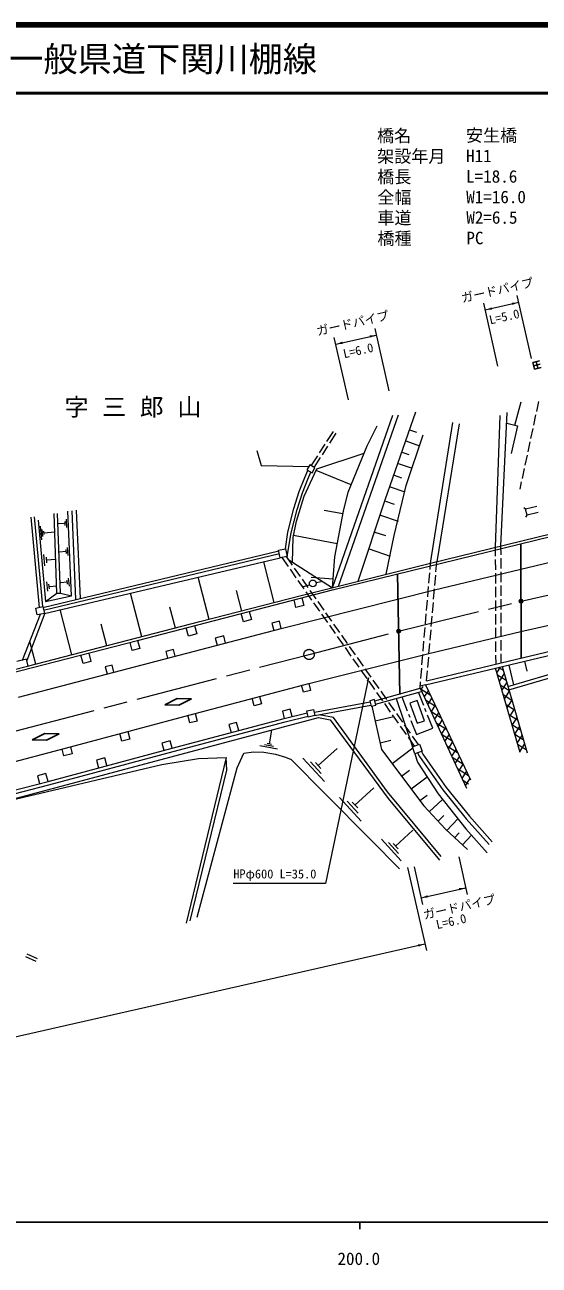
# Model space of a CAD drawing. Units: millimetres, scale not verified. Extents: x 40000 to 680000, y 20000 to 380000.
# Drawn here: x 219022 to 294214, y 198715 to 380000 of the extents above; entities that cross this region are included whole.
import ezdxf
from ezdxf.enums import TextEntityAlignment as Align

# ---------------------------------------------------------------- set-up
doc = ezdxf.new("R2010")
doc.units = ezdxf.units.MM
doc.header["$LTSCALE"] = 1000
doc.header["$PDMODE"] = 32
doc.header["$PDSIZE"] = 500
doc.linetypes.add('CHAIN', pattern=[18.5, 12, -1.5, 3.5, -1.5])
for name, color, linetype, lineweight in [('M-BMK', 2, 'CHAIN', 13), ('M-BMK-ROW', 30, 'Continuous', 25), ('M-STR-HTXT', 7, 'Continuous', 13), ('M-STR-STR1', 1, 'Continuous', 25), ('M-STR-STRC', 7, 'Continuous', 25), ('M-TTL', 2, 'Continuous', 140), ('M-TTL-BAND', 7, 'Continuous', 25), ('M-TTL-LINE', 7, 'Continuous', 50), ('M-WORK', 1, 'Continuous', 13)]:
    doc.layers.add(name, color=color, linetype=linetype, lineweight=lineweight)
for name, color, linetype in [('M-BMK-HTXT', 7, 'Continuous'), ('M-OTRS', 6, 'Continuous'), ('M-TTL-TXT', 7, 'Continuous')]:
    doc.layers.add(name, color=color, linetype=linetype)
doc.styles.add('ＭＳ ゴシック', font='')
doc.styles.get('ＭＳ ゴシック').set_extended_font_data('MS Gothic')

# ---------------------------------------------------------------- blocks, each defined once
blk = doc.blocks.new('filled_arrow')
at = {"color": 0, "linetype": 'Continuous', "lineweight": -2}
blk.add_solid([(7.5, 1.25), (0, 0), (7.5, -1.25)], dxfattribs=at)
blk = doc.blocks.new('open_arrow')
at = {"color": 0, "linetype": 'Continuous', "lineweight": -2}
blk.add_lwpolyline([(7.5, 1.25), (0, 0), (7.5, -1.25)], dxfattribs=at)

msp = doc.modelspace()

# ---------------------------------------------------------------- hatches: boundary and pattern name
at = {"layer": 'M-WORK'}
h = msp.add_hatch(dxfattribs=at)
h.set_pattern_fill('USER', color=256, style=0, pattern_type=2)
h.set_pattern_definition([(57.783, (288758, 284588), (-846.03, 533.13), []), (147.783, (288758, 284588), (-533.13, -846.03), [])])
h.paths.add_polyline_path([(287821, 285961), (291417, 273646), (292444, 273578), (288786, 286192)])
h = msp.add_hatch(dxfattribs=at)
h.set_pattern_fill('USER', color=256, style=0, pattern_type=2)
h.set_pattern_definition([(57.783, (278142, 280991), (-846.03, 533.13), []), (147.783, (278142, 280991), (-533.13, -846.03), [])])
h.paths.add_polyline_path([(277605, 283518), (284165, 269654), (283606, 268454), (276792, 283045)])

# ---------------------------------------------------------------- linework, layer by layer
at = {"layer": 'M-BMK'}
for p, q in [((291555, 295766), (302619, 298282)), ((273670, 291377), (291555, 295766)), ((260577, 287976), (273670, 291377)), ((163827, 262816), (260577, 287976))]:
    msp.add_line(p, q, dxfattribs=at)
msp.add_circle((260577, 287976), 750, dxfattribs=at)
at = {"layer": 'M-BMK-ROW'}
for p, q in [((294266, 330885), (293291, 330664)), ((293291, 330664), (293512, 329688)), ((294377, 330397), (293402, 330176)), ((294000, 329799), (293779, 330774)), ((293512, 329688), (294488, 329910))]:
    msp.add_line(p, q, dxfattribs=at)
at = {"layer": 'M-OTRS'}
for p in [(291555, 295766), (273670, 291377)]:
    msp.add_point(p, dxfattribs=at)
at = {"layer": 'M-STR-HTXT'}
for p, q in [((288184, 330125), (286102, 339302)), ((286323, 338327), (291225, 339439)), ((293086, 331237), (291004, 340414)), ((272284, 326518), (270215, 335637)), ((266322, 325165), (264253, 334284)), ((264474, 333309), (270436, 334662)), ((282461, 258404), (283708, 252910)), ((274979, 256835), (277735, 244688)), ((275914, 256919), (277161, 251424)), ((276940, 252399), (283487, 253885)), ((110839, 207848), (277513, 245663))]:
    msp.add_line(p, q, dxfattribs=at)
msp.add_lwpolyline([(269253, 284559), (263000, 254500), (249500, 254500)], dxfattribs=at)
at = {"layer": 'M-STR-STR1'}
for p, q in [((291509, 304094), (291600, 287420)), ((273866, 282122), (273493, 299752))]:
    msp.add_line(p, q, dxfattribs=at)
at = {"layer": 'M-STR-STRC'}
for p, q in [((239472, 280609), (241312, 281539)), ((241312, 281539), (243373, 281494)), ((243373, 281494), (241533, 280564)), ((241533, 280564), (239472, 280609)), ((220120, 275481), (221960, 276411)), ((221960, 276411), (224021, 276366)), ((224021, 276366), (222181, 275436)), ((222181, 275436), (220120, 275481))]:
    msp.add_line(p, q, dxfattribs=at)
at = {"layer": 'M-TTL'}
msp.add_line((680000, 380000), (40000, 380000), dxfattribs=at)
at = {"layer": 'M-TTL-BAND'}
for p, q in [((40000, 205000), (579000, 205000)), ((268000, 205000), (268000, 204000))]:
    msp.add_line(p, q, dxfattribs=at)
at = {"layer": 'M-TTL-LINE'}
msp.add_line((40000, 370000), (680000, 370000), dxfattribs=at)
at = {"layer": 'M-WORK'}
for p, q in [((290670, 321479), (291559, 324890)), ((293847, 323462), (294161, 324929)), ((264017, 297728), (272797, 322949)), ((264873, 297943), (273639, 322997)), ((271709, 310563), (276160, 323456)), ((287841, 303645), (288498, 322897)), ((288630, 303838), (289548, 323321)), ((293428, 321507), (293742, 322973)), ((269082, 318474), (270549, 321401)), ((278334, 301319), (281602, 321876)), ((282533, 321705), (279250, 301508)), ((289474, 321755), (291059, 321389)), ((291059, 321389), (290092, 317357)), ((293009, 319551), (293323, 321018)), ((263189, 319123), (264128, 320580)), ((263610, 318852), (264548, 320309)), ((274695, 319178), (276729, 318490)), ((274792, 312673), (277262, 320090)), ((275245, 320805), (276262, 320461)), ((292590, 317595), (292905, 319062)), ((252963, 317791), (253575, 315574)), ((261723, 315107), (268642, 317401)), ((262106, 317442), (262918, 318703)), ((262526, 317171), (263339, 318432)), ((266303, 311697), (269082, 318474)), ((274140, 317538), (275165, 317192)), ((253575, 315574), (260531, 315460)), ((260665, 315696), (260244, 314953)), ((261426, 315265), (260665, 315696)), ((260896, 315565), (261835, 317022)), ((261317, 315294), (262255, 316751)), ((273586, 315898), (275635, 315205)), ((292171, 315640), (292486, 317107)), ((259118, 311768), (259947, 313814)), ((259947, 313814), (260411, 314858)), ((260244, 314953), (261005, 314521)), ((260407, 313618), (260848, 314610)), ((260721, 313022), (261723, 315107)), ((261005, 314521), (261426, 315265)), ((266745, 312775), (261614, 314879)), ((273003, 314174), (274081, 313810)), ((291753, 313684), (292067, 315151)), ((259590, 311601), (260407, 313618)), ((259882, 311102), (260721, 313022)), ((272420, 312450), (274575, 311722)), ((273020, 305355), (274792, 312673)), ((291423, 312144), (291648, 313195)), ((258366, 309303), (259118, 311768)), ((258742, 307456), (259882, 311102)), ((258848, 309168), (259590, 311601)), ((265596, 308914), (266303, 311697)), ((267760, 298667), (271709, 310563)), ((271723, 310390), (273011, 309954)), ((223728, 296935), (223322, 308558)), ((224227, 296953), (223822, 308575)), ((225851, 296538), (225324, 308921)), ((226474, 296009), (225924, 308947)), ((226540, 309060), (227122, 296164)), ((257487, 305834), (258366, 309303)), ((257977, 305734), (258848, 309168)), ((265522, 308520), (262797, 309033)), ((264345, 302265), (265596, 308914)), ((271027, 308329), (273602, 307458)), ((292233, 309213), (291968, 309395)), ((293882, 309593), (292233, 309213)), ((292435, 308336), (292233, 309213)), ((292264, 308021), (292435, 308336)), ((294085, 308717), (292435, 308336)), ((221163, 294851), (219935, 308027)), ((221655, 294963), (220433, 308073)), ((220952, 307620), (222047, 295710)), ((221503, 304715), (221340, 306709)), ((224875, 307126), (223935, 307084)), ((224862, 307420), (224888, 306832)), ((225084, 307724), (225137, 306548)), ((258260, 305088), (258742, 307456)), ((221662, 305230), (221580, 306227)), ((221841, 305496), (221800, 305994)), ((221820, 305745), (223416, 305876)), ((257112, 303424), (257487, 305834)), ((257367, 302300), (257977, 305734)), ((258174, 301467), (258260, 305088)), ((264702, 304160), (258315, 305361)), ((263978, 297401), (298351, 305830)), ((270194, 305866), (271733, 305346)), ((271829, 299688), (273020, 305355)), ((278334, 301319), (298269, 306197)), ((221678, 294861), (256137, 303108)), ((225033, 303021), (224097, 302923)), ((225002, 303313), (225064, 302728)), ((225206, 303630), (225328, 302460)), ((256117, 303198), (257112, 303424)), ((256372, 302074), (256117, 303198)), ((257112, 303424), (257367, 302300)), ((269361, 303404), (272440, 302363)), ((278902, 297436), (301960, 302959)), ((287846, 302359), (287841, 303645)), ((288634, 302548), (288630, 303838)), ((221771, 294472), (256230, 302719)), ((221948, 300929), (221810, 302605)), ((221879, 293978), (256372, 302074)), ((222248, 301376), (222180, 302213)), ((222214, 301794), (223554, 301904)), ((255493, 295555), (253957, 301507)), ((257367, 302300), (256372, 302074)), ((256596, 302125), (257504, 300833)), ((257228, 302269), (258113, 301010)), ((257479, 301912), (264017, 297728)), ((259411, 296573), (278334, 301319)), ((264017, 297728), (264345, 302265)), ((278257, 300403), (278334, 301319)), ((279125, 300040), (279250, 301508)), ((287853, 300359), (287848, 301859)), ((288639, 300548), (288635, 302048)), ((225381, 299142), (225503, 297972)), ((245969, 293097), (244379, 299259)), ((257791, 300424), (258654, 299197)), ((258401, 300600), (259263, 299373)), ((264109, 299003), (260868, 299238)), ((278089, 298410), (278215, 299904)), ((278954, 298047), (279082, 299542)), ((287860, 298359), (287855, 299859)), ((288644, 298548), (288640, 300048)), ((222365, 297209), (222252, 298591)), ((222613, 297577), (222556, 298268)), ((222585, 297923), (223690, 298013)), ((225208, 298533), (224271, 298435)), ((225177, 298825), (225238, 298240)), ((251822, 294270), (263978, 297401)), ((256512, 291774), (278902, 297436)), ((258941, 298788), (259803, 297561)), ((259551, 298964), (260413, 297737)), ((259737, 297927), (260642, 298170)), ((260700, 297328), (261563, 296100)), ((261596, 298484), (262328, 298660)), ((277921, 296417), (278047, 297911)), ((278783, 296054), (278911, 297549)), ((287868, 296359), (287862, 297859)), ((288650, 296548), (288646, 298048)), ((222047, 295710), (223728, 296935)), ((222047, 295710), (225851, 296538)), ((223728, 296935), (224227, 296953)), ((224227, 296953), (225851, 296538)), ((236110, 290552), (234463, 296932)), ((244618, 292780), (259411, 296573)), ((250731, 294326), (249963, 297302)), ((258662, 294862), (258380, 295959)), ((259511, 296250), (259794, 295154)), ((260091, 297151), (260953, 295924)), ((261241, 295515), (262103, 294288)), ((261850, 295691), (262713, 294464)), ((277752, 294424), (277879, 295919)), ((278613, 294062), (278741, 295556)), ((287875, 294359), (287870, 295859)), ((288655, 294548), (288651, 296048)), ((218677, 287157), (221322, 293851)), ((221962, 293997), (219316, 287107)), ((220624, 294729), (221655, 294963)), ((220847, 293744), (220624, 294729)), ((221879, 293978), (220847, 293744)), ((221655, 294963), (221879, 293978)), ((225901, 287916), (224196, 294522)), ((235519, 290022), (251822, 294270)), ((241039, 291824), (240244, 294905)), ((250967, 292756), (250652, 293965)), ((251822, 294270), (252137, 293061)), ((259794, 295154), (258662, 294862)), ((262391, 293879), (263253, 292651)), ((263000, 294055), (263863, 292828)), ((277584, 292431), (277710, 293926)), ((287882, 292359), (287877, 293859)), ((288660, 292548), (288656, 294048)), ((291517, 291328), (303407, 294041)), ((219438, 286248), (244618, 292780)), ((231005, 289234), (230182, 292424)), ((242950, 290658), (242632, 291875)), ((243829, 292187), (244147, 290970)), ((252137, 293061), (250967, 292756)), ((256239, 292819), (255145, 292534)), ((255145, 292534), (255418, 291488)), ((256512, 291774), (256239, 292819)), ((263540, 292242), (264403, 291015)), ((264150, 292418), (265012, 291191)), ((277416, 290438), (277542, 291933)), ((278442, 292069), (278570, 293563)), ((288666, 290548), (288662, 292048)), ((218124, 281756), (256512, 291774)), ((244147, 290970), (242950, 290658)), ((248093, 290689), (246872, 290370)), ((246872, 290370), (247143, 289329)), ((248365, 289648), (248093, 290689)), ((264690, 290606), (265553, 289379)), ((265300, 290782), (266162, 289555)), ((277605, 283518), (311018, 291509)), ((278102, 288098), (291517, 291328)), ((278272, 290076), (278400, 291571)), ((287890, 290359), (287884, 291859)), ((288676, 286759), (307706, 291349)), ((213063, 284240), (235519, 290022)), ((220617, 286552), (219765, 289855)), ((234737, 288551), (234431, 289741)), ((235825, 288831), (234737, 288551)), ((235519, 290022), (235825, 288831)), ((240747, 288710), (239636, 288420)), ((239636, 288420), (239892, 287437)), ((241004, 287727), (240747, 288710)), ((265840, 288969), (266703, 287742)), ((266450, 289146), (267312, 287918)), ((277248, 288445), (277374, 289940)), ((278101, 288083), (278229, 289578)), ((287897, 288359), (287891, 289859)), ((288671, 288548), (288667, 290048)), ((219265, 287306), (217879, 286954)), ((219528, 286271), (219265, 287306)), ((227534, 286634), (227212, 287883)), ((228689, 286931), (227534, 286634)), ((228367, 288180), (228689, 286931)), ((260524, 283741), (278102, 288098)), ((266990, 287333), (267852, 286106)), ((267600, 287509), (268462, 286282)), ((277080, 286452), (277206, 287947)), ((277762, 284125), (288676, 286759)), ((277930, 286091), (278058, 287585)), ((287903, 286572), (287899, 287859)), ((288676, 286759), (288672, 288048)), ((289626, 283294), (302002, 286901)), ((289766, 282813), (302192, 286436)), ((292071, 286978), (292417, 285532)), ((200376, 281404), (219438, 286248)), ((231773, 286421), (230779, 286162)), ((230779, 286162), (231048, 285129)), ((232043, 285388), (231773, 286421)), ((268140, 285697), (269002, 284469)), ((268749, 285873), (269612, 284645)), ((276912, 284459), (277038, 285954)), ((277762, 284125), (277888, 285593)), ((291417, 273646), (287821, 285961)), ((288786, 286192), (292444, 273578)), ((289758, 286425), (290450, 283534)), ((243917, 279369), (260524, 283741)), ((259737, 282450), (259470, 283463)), ((260524, 283741), (260791, 282727)), ((269290, 284060), (270152, 282833)), ((269899, 284236), (270762, 283009)), ((270178, 281208), (276792, 283045)), ((276792, 283045), (276870, 283961)), ((276792, 283045), (283606, 268454)), ((277605, 283518), (276818, 283347)), ((277605, 283518), (284165, 269654)), ((252556, 280467), (252266, 281567)), ((253344, 281851), (253633, 280750)), ((260791, 282727), (259737, 282450)), ((261350, 279534), (269485, 281049)), ((270140, 281374), (269447, 281217)), ((269447, 281217), (269632, 280401)), ((270325, 280559), (270140, 281374)), ((270288, 280720), (277007, 282585)), ((270440, 282424), (271302, 281196)), ((271049, 282600), (271912, 281373)), ((273321, 281562), (275677, 274490)), ((274127, 281786), (274921, 279734)), ((276399, 281251), (275328, 280876)), ((277435, 278292), (276399, 281251)), ((277335, 280521), (276572, 282465)), ((225679, 274477), (243917, 279369)), ((243917, 279369), (244220, 278241)), ((253633, 280750), (252556, 280467)), ((257821, 279972), (256668, 279685)), ((256668, 279685), (256937, 278608)), ((256937, 278608), (260320, 279453)), ((258089, 278896), (257821, 279972)), ((260259, 279721), (261237, 279943)), ((260464, 278821), (260259, 279721)), ((261237, 279943), (261441, 279042)), ((261441, 279042), (269596, 280561)), ((269632, 280401), (270325, 280559)), ((269740, 280426), (271166, 274108)), ((271590, 280787), (272452, 279560)), ((272199, 280964), (273061, 279736)), ((273349, 279327), (274211, 278100)), ((275101, 279268), (275282, 278802)), ((275328, 280876), (276363, 277917)), ((277701, 279590), (277518, 280056)), ((210643, 265066), (261958, 278739)), ((240577, 274294), (256937, 278608)), ((240705, 273811), (257061, 278124)), ((243169, 277960), (242867, 279087)), ((244220, 278241), (243169, 277960)), ((249990, 278053), (248853, 277753)), ((248853, 277753), (249167, 276559)), ((250305, 276859), (249990, 278053)), ((257061, 278124), (260431, 278965)), ((261441, 279042), (260464, 278821)), ((261958, 278739), (263670, 278417)), ((264126, 278778), (262038, 279154)), ((263670, 278417), (272136, 266929)), ((272019, 267896), (264126, 278778)), ((270221, 278295), (272956, 278912)), ((272739, 279151), (273602, 277924)), ((273889, 277515), (274752, 276287)), ((274499, 277691), (275361, 276463)), ((275462, 278335), (276255, 276283)), ((276363, 277917), (277435, 278292)), ((278647, 277181), (277884, 279125)), ((233197, 275281), (232894, 276412)), ((234387, 275600), (233197, 275281)), ((234084, 276731), (234387, 275600)), ((254772, 274885), (255152, 276942)), ((275039, 275878), (275947, 274586)), ((275649, 276054), (276533, 274795)), ((276255, 276283), (278647, 277181)), ((207344, 269628), (225679, 274477)), ((222414, 269427), (240577, 274294)), ((222542, 268943), (240705, 273811)), ((224733, 273137), (224463, 274155)), ((225679, 274477), (225948, 273458)), ((240292, 275357), (239072, 275031)), ((239072, 275031), (239357, 273967)), ((240577, 274294), (240292, 275357)), ((251058, 273557), (252450, 273764)), ((252450, 273764), (253974, 273709)), ((255963, 274134), (253392, 274608)), ((255368, 274509), (254082, 274747)), ((255094, 274826), (254451, 274944)), ((261925, 271733), (264669, 274245)), ((270946, 275083), (272539, 275442)), ((271166, 274108), (277357, 265846)), ((272705, 272054), (275729, 274320)), ((275677, 274490), (276733, 274866)), ((276045, 273457), (275677, 274490)), ((277101, 273833), (276045, 273457)), ((276733, 274866), (277101, 273833)), ((276992, 273794), (277212, 273389)), ((225948, 273458), (224733, 273137)), ((230725, 272867), (229500, 272538)), ((229500, 272538), (229803, 271407)), ((231028, 271735), (230725, 272867)), ((239056, 271898), (244408, 272751)), ((248470, 272907), (242614, 248704)), ((244408, 272751), (248470, 272907)), ((248544, 271050), (248470, 272907)), ((250050, 271416), (251058, 273557)), ((253974, 273709), (255647, 273396)), ((255647, 273396), (257129, 272968)), ((257129, 272968), (257953, 272626)), ((257953, 272626), (262984, 267548)), ((262809, 269390), (259670, 272820)), ((262367, 270562), (260797, 272277)), ((262318, 271305), (261533, 272162)), ((276045, 273457), (276412, 272244)), ((276412, 272244), (279464, 267600)), ((276420, 273590), (276701, 273073)), ((276701, 273073), (280116, 268189)), ((277212, 273389), (280595, 268550)), ((215257, 266295), (239056, 271898)), ((222118, 270566), (220894, 270247)), ((220894, 270247), (221191, 269108)), ((222414, 269427), (222118, 270566)), ((243196, 249027), (248544, 271050)), ((244197, 249593), (250050, 271416)), ((274106, 270184), (275274, 271060)), ((210938, 266441), (222414, 269427)), ((211064, 265957), (222542, 268943)), ((267288, 265966), (270032, 268477)), ((275507, 268315), (277844, 270066)), ((280595, 268550), (284012, 264326)), ((262984, 267548), (269533, 260928)), ((268171, 263623), (265032, 267053)), ((267729, 264795), (266160, 266510)), ((279898, 258456), (272019, 267896)), ((272136, 266929), (279653, 257909)), ((276780, 266615), (277843, 267411)), ((278148, 264994), (280093, 266801)), ((279464, 267600), (283495, 262478)), ((280116, 268189), (283555, 263937)), ((267680, 265537), (266895, 266395)), ((277357, 265846), (280501, 262462)), ((279425, 263620), (280284, 264418)), ((280717, 262260), (282318, 263974)), ((283555, 263937), (286896, 260202)), ((284012, 264326), (287343, 260602)), ((273223, 259976), (275743, 262282)), ((280501, 262462), (283725, 259451)), ((281855, 261197), (282520, 261908)), ((282994, 260133), (284324, 261557)), ((283495, 262478), (286624, 258999)), ((269533, 260928), (273782, 256647)), ((274034, 257824), (271152, 260974)), ((273629, 258900), (272187, 260475)), ((273583, 259582), (272863, 260369)), ((219147, 243832), (220647, 243151)), ((219306, 244199), (220812, 243515))]:
    msp.add_line(p, q, dxfattribs=at)
msp.add_circle((261115, 298356), 500, dxfattribs=at)

# ---------------------------------------------------------------- block references
at = {"layer": 'M-STR-HTXT'}
for name, p, xscale, yscale, rotation in [('filled_arrow', (291225, 339439), 133, 133, 192.8), ('filled_arrow', (286323, 338327), 133, 133, 12.8), ('filled_arrow', (264474, 333309), 133, 133, 12.8), ('filled_arrow', (270436, 334662), 133, 133, 192.8), ('open_arrow', (269253, 284559), 66.7, 66.7, 258.2), ('filled_arrow', (283487, 253885), 133, 133, 192.8), ('filled_arrow', (276940, 252399), 133, 133, 12.8), ('filled_arrow', (277513, 245663), 133, 133, 192.8)]:
    msp.add_blockref(name, p, dxfattribs=dict(at, xscale=xscale, yscale=yscale, rotation=rotation))

# ---------------------------------------------------------------- texts
at = {"layer": 'M-BMK-HTXT', "insert": (224836, 324000), "char_height": 2566, "attachment_point": 4, "style": 'ＭＳ ゴシック'}
msp.add_mtext('\\T1.57;字三郎山', dxfattribs=at)
at = {"layer": 'M-STR-HTXT', "style": 'ＭＳ ゴシック'}
for s, height, p in [('橋名', 1833, (270504, 363787)), ('安生橋', 1833, (283504, 363845)), ('架設年月', 1833, (270518, 360787)), ('H11', 1833, (283517, 360845)), ('橋長', 1833, (270531, 357787)), ('L=18.6', 1833, (283531, 357845)), ('全幅', 1833, (270544, 354787)), ('W1=16.0', 1833, (283544, 354845)), ('車道', 1833, (270557, 351787)), ('W2=6.5', 1833, (283557, 351845)), ('橋種', 1833, (270571, 348787)), ('PC', 1833, (283571, 348845)), ('HPφ600 L=35.0', 1320, (249500, 255900))]:
    msp.add_text(s, height=height, dxfattribs=at).set_placement(p, align=Align.MIDDLE_LEFT)
for s, p in [('ガードパイプ', (282816, 340030)), ('ガードパイプ', (261673, 335212)), ('ガードパイプ', (277258, 249893)), ('L=6.0', (279156, 248459))]:
    msp.add_text(s, height=1320, rotation=12.783, dxfattribs=at).set_placement(p, align=Align.MIDDLE_LEFT)
for s, p in [('L=5.0', (289342, 336312)), ('L=6.0', (267991, 331364))]:
    msp.add_text(s, height=1320, rotation=12.783, dxfattribs=at).set_placement(p, align=Align.BOTTOM_CENTER)
at = {"layer": 'M-TTL-BAND', "style": 'ＭＳ ゴシック'}
msp.add_text('200.0', height=1833, dxfattribs=at).set_placement((267844, 198195), align=Align.BOTTOM_CENTER)
at = {"layer": 'M-TTL-TXT', "style": 'ＭＳ ゴシック'}
msp.add_text('一般県道下関川棚線', height=3666, dxfattribs=at).set_placement((216734, 375000), align=Align.MIDDLE_LEFT)

doc.saveas('drawing.dxf')
